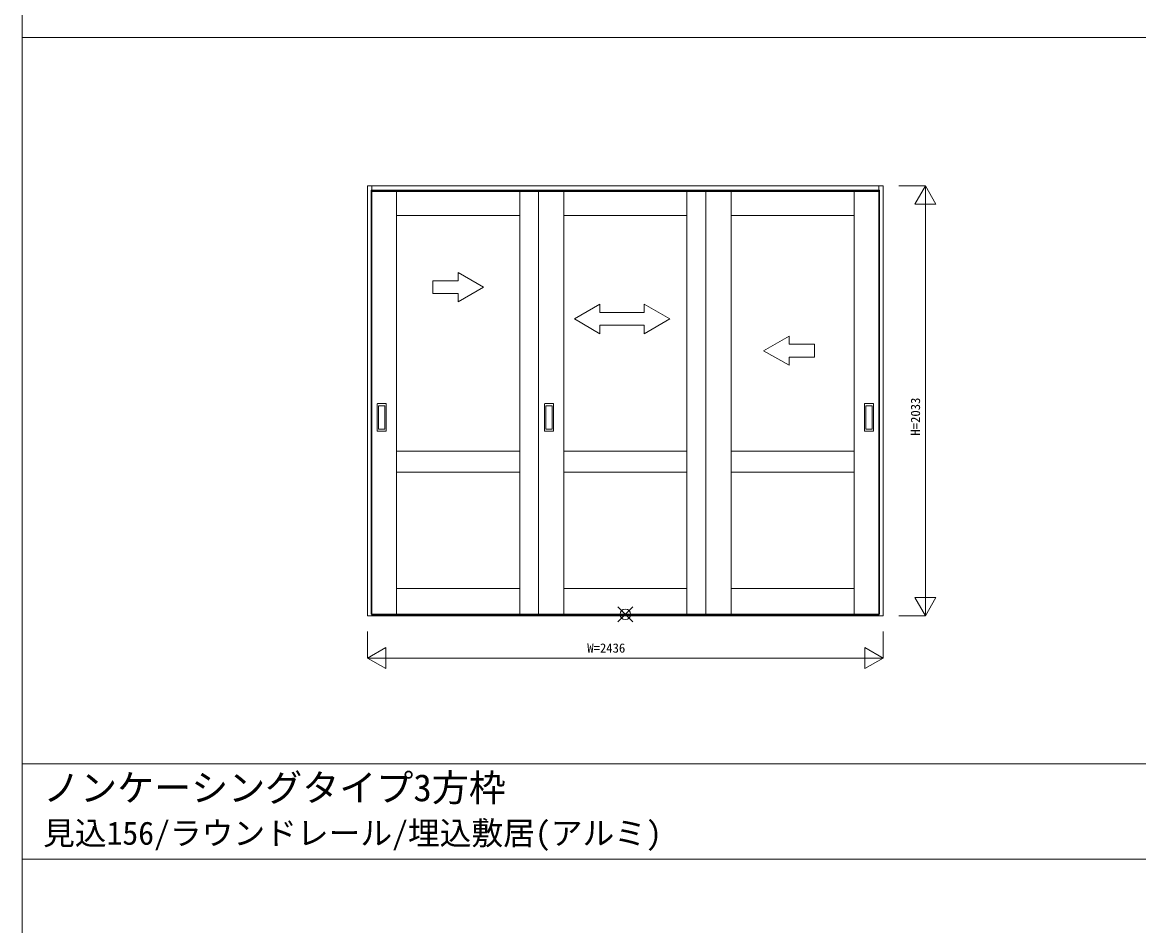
# Model space of a CAD drawing. Units: millimetres, scale not verified. Extents: x -14341 to 14341, y -10000 to 10000.
# Drawn here: x -14341 to -9065, y -4269 to 1 of the extents above; entities that cross this region are included whole.
import ezdxf
from ezdxf.enums import TextEntityAlignment as Align

# ---------------------------------------------------------------- set-up
doc = ezdxf.new("R2010")
doc.units = ezdxf.units.MM
doc.header["$LTSCALE"] = 50
doc.layers.add('0-0_0', color=7, linetype='Continuous')
for name, color, linetype, lineweight in [('0-1_YKK_F1', 7, 'Continuous', 18), ('0-2_YKK_IN', 1, 'Continuous', 18), ('0-3_YKK_A1', 4, 'Continuous', 18), ('0-4_YKK_N1', 2, 'Continuous', 18)]:
    doc.layers.add(name, color=color, linetype=linetype, lineweight=lineweight)
doc.styles.add('ＭＳ ゴシック', font='')
doc.styles.get('ＭＳ ゴシック').set_extended_font_data('MS Gothic')

msp = doc.modelspace()

# ---------------------------------------------------------------- linework, layer by layer
at = {"layer": '0-1_YKK_F1'}
for p, q in [((-14340.51, -10000), (-14340.51, 10000)), ((-14340.51, -70), (14159.49, -70)), ((-14340.51, -3505), (14159.49, -3505)), ((-14340.51, -3955), (14159.49, -3955))]:
    msp.add_line(p, q, dxfattribs=at)
at = {"layer": '0-2_YKK_IN'}
for p, q in [((-11525.86, -2832.86), (-11455.15, -2762.14)), ((-11525.86, -2762.14), (-11455.15, -2832.86))]:
    msp.add_line(p, q, dxfattribs=at)
msp.add_circle((-11490.51, -2797.5), 25, dxfattribs=at)
at = {"layer": '0-3_YKK_A1'}
for p, q in [((-12688.51, -771), (-12688.51, -2804)), ((-10292.51, -2804), (-10292.51, -771)), ((-10292.51, -795), (-12688.51, -795)), ((-10292.51, -798), (-12688.51, -798)), ((-12160.51, -1251), (-12280.51, -1181.72)), ((-12280.51, -1221), (-12280.51, -1181.72)), ((-12160.51, -1251), (-12280.51, -1320.28)), ((-12280.51, -1320.28), (-12280.51, -1281)), ((-11731.01, -1401), (-11611.01, -1331.72)), ((-11611.01, -1331.72), (-11611.01, -1371)), ((-11611.01, -1371), (-11401.01, -1371)), ((-11401.01, -1331.72), (-11401.01, -1371)), ((-11281.01, -1401), (-11401.01, -1331.72)), ((-11731.01, -1401), (-11611.01, -1471)), ((-11281.01, -1401), (-11401.01, -1471)), ((-11611.01, -1431), (-11611.01, -1471)), ((-11401.01, -1431), (-11611.01, -1431)), ((-11401.01, -1431), (-11401.01, -1471)), ((-10837.01, -1551), (-10717.01, -1481.72)), ((-10717.01, -1521), (-10717.01, -1481.72)), ((-10837.01, -1551), (-10717.01, -1620.28)), ((-10717.01, -1620.28), (-10717.01, -1581)), ((-12663.01, -1930.5), (-12663.01, -1802.5)), ((-12622.01, -1801.5), (-12662.01, -1801.5)), ((-12657.01, -1920.5), (-12657.01, -1812.5)), ((-12656.01, -1811.5), (-12628.01, -1811.5)), ((-12627.01, -1812.5), (-12627.01, -1920.5)), ((-12621.01, -1930.5), (-12621.01, -1802.5)), ((-11872.01, -1930.5), (-11872.01, -1802.5)), ((-11831.01, -1801.5), (-11871.01, -1801.5)), ((-11866.01, -1920.5), (-11866.01, -1812.5)), ((-11865.01, -1811.5), (-11837.01, -1811.5)), ((-11836.01, -1812.5), (-11836.01, -1920.5)), ((-11830.01, -1930.5), (-11830.01, -1802.5)), ((-10360.01, -1930.5), (-10360.01, -1802.5)), ((-10359.01, -1801.5), (-10319.01, -1801.5)), ((-10354.01, -1812.5), (-10354.01, -1920.5)), ((-10325.01, -1811.5), (-10353.01, -1811.5)), ((-10324.01, -1920.5), (-10324.01, -1812.5)), ((-10318.01, -1930.5), (-10318.01, -1802.5)), ((-12622.01, -1931.5), (-12662.01, -1931.5)), ((-12628.01, -1921.5), (-12656.01, -1921.5)), ((-11831.01, -1931.5), (-11871.01, -1931.5)), ((-11837.01, -1921.5), (-11865.01, -1921.5)), ((-10359.01, -1931.5), (-10319.01, -1931.5)), ((-10353.01, -1921.5), (-10325.01, -1921.5)), ((-11989.01, -2026), (-12572.01, -2026)), ((-11200.01, -2026), (-11781.01, -2026)), ((-10409.01, -2026), (-10990.01, -2026)), ((-12572.01, -2126), (-11989.01, -2126)), ((-11781.01, -2126), (-11200.01, -2126)), ((-10990.01, -2126), (-10409.01, -2126)), ((-11989.01, -2676), (-12572.01, -2676)), ((-11200.01, -2676), (-11781.01, -2676)), ((-10409.01, -2676), (-10990.01, -2676)), ((-12572.01, -2796), (-11989.01, -2796)), ((-11989.01, -2796), (-11869.01, -2796)), ((-11781.01, -2796), (-11200.01, -2796)), ((-11200.01, -2796), (-11080.01, -2796)), ((-10990.01, -2796), (-10409.01, -2796)), ((-12688.51, -2800), (-10292.51, -2800)), ((-12688.51, -2804), (-10292.51, -2804))]:
    msp.add_line(p, q, dxfattribs=at)
for points in [[(-10292.51, -2804), (-10272.51, -2804), (-10272.51, -771), (-12708.51, -771), (-12708.51, -2804), (-12688.51, -2804)], [(-12572.01, -912), (-11989.01, -912), (-11989.01, -792), (-12572.01, -792)], [(-11869.01, -792), (-11989.01, -792), (-11989.01, -2796)], [(-11781.01, -912), (-11200.01, -912), (-11200.01, -792), (-11781.01, -792)], [(-11080.01, -792), (-11200.01, -792), (-11200.01, -2796)], [(-10990.01, -912), (-10409.01, -912), (-10409.01, -792), (-10990.01, -792)], [(-12280.51, -1221), (-12400.51, -1221), (-12400.51, -1281), (-12280.51, -1281)], [(-10717.01, -1521), (-10597.01, -1521), (-10597.01, -1581), (-10717.01, -1581)]]:
    msp.add_lwpolyline(points, dxfattribs=at)
for points in [[(-12692.01, -2796), (-12572.01, -2796), (-12572.01, -792), (-12692.01, -792)], [(-11901.01, -2796), (-11781.01, -2796), (-11781.01, -792), (-11901.01, -792)], [(-11110.01, -2796), (-10990.01, -2796), (-10990.01, -792), (-11110.01, -792)], [(-10409.01, -2796), (-10289.01, -2796), (-10289.01, -792), (-10409.01, -792)]]:
    msp.add_lwpolyline(points, close=True, dxfattribs=at)
for centre, start, end in [((-12662.01, -1802.5), 90, 180), ((-12656.01, -1812.5), 90, 180), ((-12628.01, -1812.5), 0, 90), ((-12622.01, -1802.5), 0, 90), ((-11871.01, -1802.5), 90, 180), ((-11865.01, -1812.5), 90, 180), ((-11837.01, -1812.5), 0, 90), ((-11831.01, -1802.5), 0, 90), ((-10359.01, -1802.5), 90, 180), ((-10353.01, -1812.5), 90, 180), ((-10325.01, -1812.5), 360, 90), ((-10319.01, -1802.5), 0, 90), ((-12662.01, -1930.5), 180, 270), ((-12656.01, -1920.5), 180, 270), ((-12628.01, -1920.5), 270, 0), ((-12622.01, -1930.5), 270, 0), ((-11871.01, -1930.5), 180, 270), ((-11865.01, -1920.5), 180, 270), ((-11837.01, -1920.5), 270, 0), ((-11831.01, -1930.5), 270, 0), ((-10359.01, -1930.5), 180, 270), ((-10353.01, -1920.5), 180, 270), ((-10325.01, -1920.5), 270, 360), ((-10319.01, -1930.5), 270, 0)]:
    msp.add_arc(centre, 1, start, end, dxfattribs=at)
at = {"layer": '0-4_YKK_N1'}
for p, q in [((-10197.51, -771), (-10072.51, -771)), ((-10072.51, -771), (-10072.51, -2804)), ((-10122.51, -857.6), (-10022.51, -857.6)), ((-10122.51, -2717.4), (-10022.51, -2717.4)), ((-10197.51, -2804), (-10072.51, -2804)), ((-10272.51, -2879), (-10272.51, -3004)), ((-12708.51, -3004), (-12621.91, -2954)), ((-12621.91, -2954), (-12621.91, -3054)), ((-10359.11, -2954), (-10272.51, -3004)), ((-12708.51, -3004), (-12621.91, -3054))]:
    msp.add_line(p, q, dxfattribs=at)
for points in [[(-10122.51, -857.6), (-10072.51, -771), (-10022.51, -857.6)], [(-10122.51, -2717.4), (-10072.51, -2804), (-10022.51, -2717.4)], [(-12708.51, -2879), (-12708.51, -3004), (-10272.51, -3004)], [(-10359.11, -2954), (-10359.11, -3054), (-10272.51, -3004)]]:
    msp.add_lwpolyline(points, dxfattribs=at)

# ---------------------------------------------------------------- texts
at = {"layer": '0-0_0', "style": 'ＭＳ ゴシック'}
for s, height, p in [('ノンケーシングタイプ3方枠', 128.3, (-14242.51, -3719.88)), ('見込156/ラウンドレール/埋込敷居(アルミ)', 110, (-14242.51, -3919.93))]:
    msp.add_text(s, height=height, dxfattribs=at).set_placement(p, align=Align.BOTTOM_LEFT)
at = {"layer": '0-4_YKK_N1', "color": 7, "style": 'ＭＳ ゴシック'}
msp.add_text('H=2033', height=43.99, rotation=90, dxfattribs=at).set_placement((-10084.51, -1952.5), align=Align.BOTTOM_LEFT)
msp.add_text('W=2436', height=43.99, dxfattribs=at).set_placement((-11670.51, -2992), align=Align.BOTTOM_LEFT)

doc.saveas('drawing.dxf')
